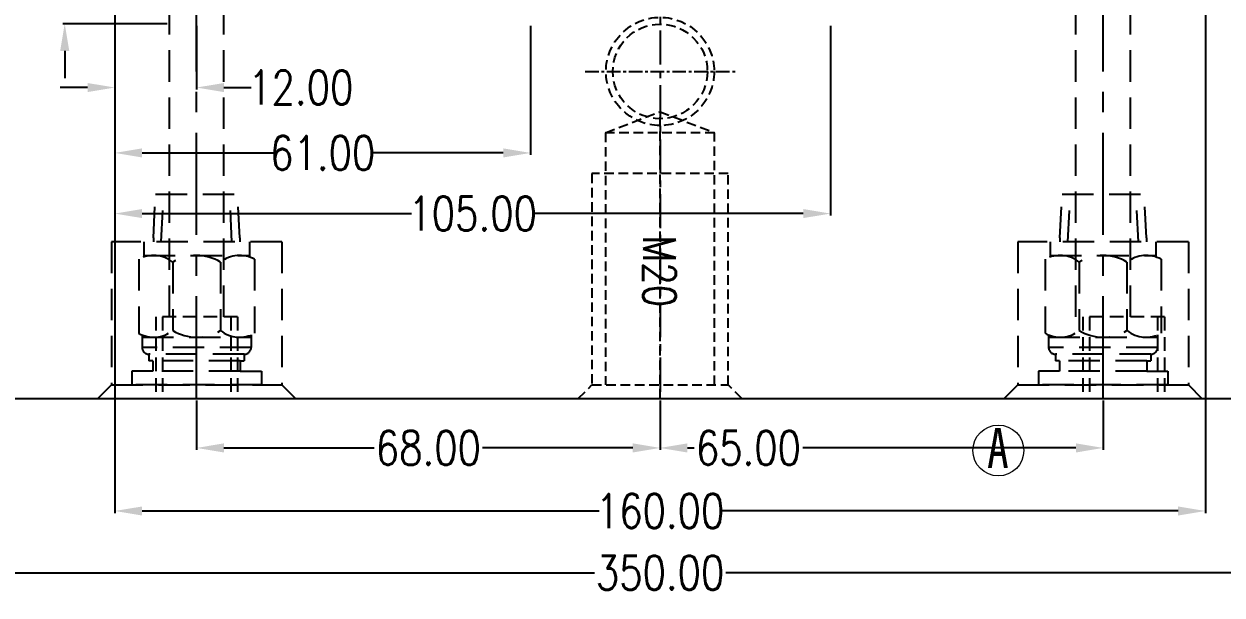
# Model space of a CAD drawing. Header units: millimetres. Extents: x 23490 to 24685, y -23248 to -22403.
# Drawn here: x 24370.3 to 24546.1, y -22839.3 to -22755.5 of the extents above; entities that cross this region are included whole.
import ezdxf

# ---------------------------------------------------------------- set-up
doc = ezdxf.new("R2010")
doc.units = ezdxf.units.MM
doc.header["$LTSCALE"] = 8
doc.linetypes.add('CENTER', pattern=[2, 1.25, -0.25, 0.25, -0.25])
doc.linetypes.add('HIDDEN', pattern=[0.375, 0.25, -0.125])
doc.layers.get('DEFPOINTS').update_dxf_attribs({"color": 6})
doc.layers.add('CL', color=1, linetype='Continuous')
doc.layers.add('WT', color=4, linetype='Continuous')
doc.layers.add('dim', color=3, linetype='Continuous', lineweight=15)
doc.styles.get("Standard").update_dxf_attribs({"font": 'txt.shx', "width": 0.8, "bigfont": 'chineset.shx'})
doc.styles.add('style1', font='mingliu.ttc', dxfattribs={"width": 0.75})
doc.dimstyles.new('ISO-25', dxfattribs={"dimtxt": 5, "dimasz": 4, "dimexe": 0.3, "dimexo": 0.3, "dimtad": 0, "dimzin": 1, "dimdsep": 46, "dimtxsty": 'Standard', "dimcen": 0, "dimclrd": 3, "dimclre": 3, "dimclrt": 3, "dimazin": 0, "dimtfac": 1, "dimtofl": 0, "dimtmove": 0, "dimatfit": 0, "dimfxl": 0, "dimarcsym": 0})

# ---------------------------------------------------------------- blocks, each defined once
blk = doc.blocks.new('*D25838')
at = {"layer": 'DEFPOINTS', "color": 0}
for p in [(24288.66, -22807.49), (24638.66, -22807.49), (24288.66, -22836.05)]:
    blk.add_point(p, dxfattribs=at)
at = {"layer": 'dim', "color": 3, "lineweight": -2}
for p, q in [((24288.66, -22807.79), (24288.66, -22836.35)), ((24638.66, -22807.79), (24638.66, -22836.35)), ((24292.66, -22836.05), (24454.04, -22836.05)), ((24634.66, -22836.05), (24473.29, -22836.05))]:
    blk.add_line(p, q, dxfattribs=at)
at = {"layer": 'dim', "color": 3}
for points in [[(24292.66, -22835.38), (24292.66, -22836.71), (24288.66, -22836.05)], [(24634.66, -22836.71), (24634.66, -22835.38), (24638.66, -22836.05)]]:
    blk.add_solid(points, dxfattribs=at)
at = {"layer": 'dim', "color": 3, "insert": (24463.66, -22836.05), "char_height": 5, "attachment_point": 5}
blk.add_mtext('350.00', dxfattribs=at)
blk = doc.blocks.new('*D25841')
at = {"layer": 'DEFPOINTS', "color": 0}
for p in [(24383.66, -22744.49), (24543.66, -22744.49), (24383.66, -22826.99)]:
    blk.add_point(p, dxfattribs=at)
at = {"layer": 'dim', "color": 3, "lineweight": -2}
for p, q in [((24383.66, -22744.79), (24383.66, -22827.29)), ((24543.66, -22744.79), (24543.66, -22827.29)), ((24387.66, -22826.99), (24454.7, -22826.99)), ((24539.66, -22826.99), (24472.62, -22826.99))]:
    blk.add_line(p, q, dxfattribs=at)
at = {"layer": 'dim', "color": 3}
for points in [[(24387.66, -22826.33), (24387.66, -22827.66), (24383.66, -22826.99)], [(24539.66, -22827.66), (24539.66, -22826.33), (24543.66, -22826.99)]]:
    blk.add_solid(points, dxfattribs=at)
at = {"layer": 'dim', "color": 3, "insert": (24463.66, -22826.99), "char_height": 5, "attachment_point": 5}
blk.add_mtext('160.00', dxfattribs=at)
blk = doc.blocks.new('20150513.114552')
at = {"layer": 'WT', "color": 125, "linetype": 'HIDDEN'}
for p, q in [((-12, 6), (0, 6)), ((-12, 6), (-12, -6)), ((0, -6), (0, 6)), ((-12, 5), (0, 5)), ((-12, -5), (0, -5)), ((-12, -6), (0, -6))]:
    blk.add_line(p, q, dxfattribs=at)
blk = doc.blocks.new('*D26536')
at = {"layer": 'DEFPOINTS', "color": 0}
for p in [(24376.31, -22743.49), (24383.66, -22743.49), (24391.66, -22755.49)]:
    blk.add_point(p, dxfattribs=at)
at = {"layer": 'dim', "color": 3, "lineweight": -2}
for p, q in [((24376.31, -22739.49), (24376.31, -22735.49)), ((24383.36, -22743.49), (24376.01, -22743.49)), ((24391.36, -22755.49), (24376.01, -22755.49)), ((24376.31, -22759.49), (24376.31, -22763.49))]:
    blk.add_line(p, q, dxfattribs=at)
at = {"layer": 'dim', "color": 3}
for points in [[(24375.64, -22739.49), (24376.98, -22739.49), (24376.31, -22743.49)], [(24376.98, -22759.49), (24375.64, -22759.49), (24376.31, -22755.49)]]:
    blk.add_solid(points, dxfattribs=at)
at = {"layer": 'dim', "color": 3, "insert": (24376.31, -22728.2), "char_height": 5, "attachment_point": 5, "rotation": 90}
blk.add_mtext('12.00', dxfattribs=at)
blk = doc.blocks.new('*D26538')
at = {"layer": 'DEFPOINTS', "color": 0}
for p in [(24383.66, -22747.49), (24395.66, -22755.49), (24395.66, -22764.85)]:
    blk.add_point(p, dxfattribs=at)
at = {"layer": 'dim', "color": 3, "lineweight": -2}
for p, q in [((24383.66, -22747.79), (24383.66, -22765.15)), ((24395.66, -22755.79), (24395.66, -22765.15)), ((24379.66, -22764.85), (24375.66, -22764.85)), ((24399.66, -22764.85), (24403.66, -22764.85))]:
    blk.add_line(p, q, dxfattribs=at)
at = {"layer": 'dim', "color": 3}
for points in [[(24379.66, -22765.52), (24379.66, -22764.19), (24383.66, -22764.85)], [(24399.66, -22764.19), (24399.66, -22765.52), (24395.66, -22764.85)]]:
    blk.add_solid(points, dxfattribs=at)
at = {"layer": 'dim', "color": 3, "insert": (24410.95, -22764.85), "char_height": 5, "attachment_point": 5}
blk.add_mtext('12.00', dxfattribs=at)
blk = doc.blocks.new('*D26539')
at = {"layer": 'DEFPOINTS', "color": 0}
for p in [(24383.66, -22747.49), (24444.66, -22755.49), (24444.66, -22774.45)]:
    blk.add_point(p, dxfattribs=at)
at = {"layer": 'dim', "color": 3, "lineweight": -2}
for p, q in [((24383.66, -22747.79), (24383.66, -22774.75)), ((24444.66, -22755.79), (24444.66, -22774.75)), ((24387.66, -22774.45), (24406.87, -22774.45)), ((24440.66, -22774.45), (24421.45, -22774.45))]:
    blk.add_line(p, q, dxfattribs=at)
at = {"layer": 'dim', "color": 3}
for points in [[(24387.66, -22773.78), (24387.66, -22775.11), (24383.66, -22774.45)], [(24440.66, -22775.11), (24440.66, -22773.78), (24444.66, -22774.45)]]:
    blk.add_solid(points, dxfattribs=at)
at = {"layer": 'dim', "color": 3, "insert": (24414.16, -22774.45), "char_height": 5, "attachment_point": 5}
blk.add_mtext('61.00', dxfattribs=at)
blk = doc.blocks.new('*D26540')
at = {"layer": 'DEFPOINTS', "color": 0}
for p in [(24383.66, -22747.49), (24488.66, -22755.49), (24488.66, -22783.35)]:
    blk.add_point(p, dxfattribs=at)
at = {"layer": 'dim', "color": 3, "lineweight": -2}
for p, q in [((24383.66, -22747.79), (24383.66, -22783.65)), ((24488.66, -22755.79), (24488.66, -22783.65)), ((24387.66, -22783.35), (24427.2, -22783.35)), ((24484.66, -22783.35), (24445.12, -22783.35))]:
    blk.add_line(p, q, dxfattribs=at)
at = {"layer": 'dim', "color": 3}
for points in [[(24387.66, -22782.68), (24387.66, -22784.01), (24383.66, -22783.35)], [(24484.66, -22784.01), (24484.66, -22782.68), (24488.66, -22783.35)]]:
    blk.add_solid(points, dxfattribs=at)
at = {"layer": 'dim', "color": 3, "insert": (24436.16, -22783.35), "char_height": 5, "attachment_point": 5}
blk.add_mtext('105.00', dxfattribs=at)
blk = doc.blocks.new('*D26548')
at = {"layer": 'DEFPOINTS', "color": 0}
for p in [(24395.66, -22810.49), (24463.66, -22810.49), (24463.66, -22817.74)]:
    blk.add_point(p, dxfattribs=at)
at = {"layer": 'dim', "color": 3, "lineweight": -2}
for p, q in [((24395.66, -22810.79), (24395.66, -22818.04)), ((24463.66, -22810.79), (24463.66, -22818.04)), ((24399.66, -22817.74), (24421.7, -22817.74)), ((24459.66, -22817.74), (24437.62, -22817.74))]:
    blk.add_line(p, q, dxfattribs=at)
at = {"layer": 'dim', "color": 3}
for points in [[(24399.66, -22817.07), (24399.66, -22818.41), (24395.66, -22817.74)], [(24459.66, -22818.41), (24459.66, -22817.07), (24463.66, -22817.74)]]:
    blk.add_solid(points, dxfattribs=at)
at = {"layer": 'dim', "color": 3, "insert": (24429.66, -22817.74), "char_height": 5, "attachment_point": 5}
blk.add_mtext('68.00', dxfattribs=at)
blk = doc.blocks.new('*D26549')
at = {"layer": 'DEFPOINTS', "color": 0}
for p in [(24463.66, -22810.79), (24528.66, -22810.49), (24528.66, -22817.74)]:
    blk.add_point(p, dxfattribs=at)
at = {"layer": 'dim', "color": 3, "lineweight": -2}
for p, q in [((24463.66, -22811.09), (24463.66, -22818.04)), ((24528.66, -22810.79), (24528.66, -22818.04)), ((24467.66, -22817.74), (24468.66, -22817.74)), ((24524.66, -22817.74), (24484.58, -22817.74))]:
    blk.add_line(p, q, dxfattribs=at)
at = {"layer": 'dim', "color": 3}
for points in [[(24467.66, -22817.07), (24467.66, -22818.41), (24463.66, -22817.74)], [(24524.66, -22818.41), (24524.66, -22817.07), (24528.66, -22817.74)]]:
    blk.add_solid(points, dxfattribs=at)
at = {"layer": 'dim', "color": 3, "insert": (24476.62, -22817.74), "char_height": 5, "attachment_point": 5}
blk.add_mtext('65.00', dxfattribs=at)
blk = doc.blocks.new('20160903.151524')
at = {"layer": 'WT', "color": 125, "linetype": 'HIDDEN', "ltscale": 2.3}
for p, q in [((-6.35, 23.56), (-6.01, 30)), ((-6.01, 30), (6.01, 30)), ((-5.19, 23), (-4.82, 30)), ((5.19, 23), (4.82, 30)), ((6.35, 23.56), (6.01, 30)), ((12.5, 23), (-12.5, 23)), ((-12.5, 23), (-12.5, 2)), ((-7.75, 23), (-7.75, 20.77)), ((-6.35, 23.56), (-6.35, 23)), ((6.35, 23.56), (6.35, 23)), ((7.75, 23), (7.75, 20.77)), ((12.5, 23), (12.5, 2)), ((-8.5, 20.43), (-8.5, 9.57)), ((-7.75, 21), (7.75, 21)), ((-3.5, 20.01), (-3.5, 9.99)), ((3.5, 20.01), (3.5, 9.99)), ((8.5, 20.43), (8.5, 9.57)), ((-8, 9.33), (-8, 7.51)), ((-8, 9), (8, 9)), ((8, 9.33), (8, 7.51)), ((8, 7.51), (-8, 7.51)), ((7, 6.51), (-7, 6.51)), ((-7, 6.51), (-7, 5.51)), ((-6.4, 5.51), (-7, 5.51)), ((-6.4, 5.51), (-7, 5.51)), ((6.4, 5.51), (-6.4, 5.51)), ((-6.4, 5.51), (-6.4, 4.01)), ((6.4, 5.51), (6.4, 4.01)), ((6.4, 5.51), (7, 5.51)), ((6.4, 5.51), (7, 5.51)), ((7, 6.51), (7, 5.51)), ((-9.5, 4.01), (-9.5, 2)), ((-6.4, 4.01), (-9.5, 4.01)), ((6.4, 4.01), (-6.4, 4.01)), ((6.4, 4.01), (9.5, 4.01)), ((9.5, 4.01), (9.5, 2)), ((-12.5, 2), (-14.5, 0)), ((-12.5, 2), (12.5, 2)), ((9.5, 2), (-9.5, 2)), ((12.5, 2), (14.5, 0)), ((-14.5, 0), (14.5, 0))]:
    blk.add_line(p, q, dxfattribs=at)
at = {"layer": 'WT', "color": 125, "linetype": 'CENTER', "ltscale": 1.5}
blk.add_line((0, 0), (0, 30), dxfattribs=at)
at = {"layer": 'WT', "color": 125, "linetype": 'HIDDEN', "ltscale": 2.3}
for centre, radius, start, end in [((-6.32, 16.53), 4.47, 50.9817, 119.248), ((0, 14.34), 6.66, 58.3016, 121.6984), ((6.32, 16.53), 4.47, 60.752, 129.0183), ((-6.32, 13.47), 4.47, 240.752, 309.0183), ((0, 15.66), 6.66, 238.3016, 301.6984), ((6.32, 13.47), 4.47, 230.9817, 299.248), ((-7, 7.51), 1, 180, 270), ((7, 7.51), 1, 270, 0)]:
    blk.add_arc(centre, radius, start, end, dxfattribs=at)

msp = doc.modelspace()

# ---------------------------------------------------------------- linework, layer by layer
at = {"color": 8, "linetype": 'CENTER', "ltscale": 0.2}
msp.add_line((24452.661, -22762.491), (24474.661, -22762.491), dxfattribs=at)
at = {"color": 8, "linetype": 'HIDDEN', "ltscale": 0.7}
for p, q in [((24455.661, -22771.491), (24463.661, -22768.394)), ((24463.661, -22810.491), (24463.661, -22768.394)), ((24463.661, -22768.394), (24471.661, -22771.491)), ((24455.661, -22771.491), (24455.661, -22808.491)), ((24471.661, -22771.491), (24455.661, -22771.491)), ((24471.661, -22808.491), (24471.661, -22771.491)), ((24453.661, -22777.491), (24453.661, -22808.491)), ((24473.661, -22777.491), (24453.661, -22777.491)), ((24473.661, -22808.491), (24473.661, -22777.491)), ((24451.661, -22810.491), (24453.661, -22808.491)), ((24453.661, -22808.491), (24473.661, -22808.491)), ((24475.661, -22810.491), (24473.661, -22808.491)), ((24451.661, -22810.491), (24475.661, -22810.491))]:
    msp.add_line(p, q, dxfattribs=at)
msp.add_line((24291.661, -22810.491), (24635.661, -22810.491))
for radius in [7.938, 6.938]:
    msp.add_circle((24463.661, -22762.491), radius, dxfattribs=at)
at = {"layer": 'CL', "color": 7, "linetype": 'CENTER', "ltscale": 0.5}
msp.add_line((24463.661, -22460.491), (24463.661, -22810.491), dxfattribs=at)
at = {"layer": 'dim'}
msp.add_circle((24513.288, -22818.118), 3.734, dxfattribs=at)
at = {"layer": 'WT', "color": 125, "linetype": 'CENTER', "ltscale": 1.5}
for p, q in [((24395.661, -22810.491), (24395.661, -22709.491)), ((24528.661, -22810.491), (24528.661, -22743.491))]:
    msp.add_line(p, q, dxfattribs=at)
at = {"layer": 'WT', "color": 125, "linetype": 'HIDDEN', "ltscale": 2.3}
for p, q in [((24524.661, -22798.491), (24524.661, -22743.491)), ((24532.661, -22798.491), (24532.661, -22743.491)), ((24391.661, -22798.491), (24391.661, -22747.491)), ((24399.661, -22798.491), (24399.661, -22747.491))]:
    msp.add_line(p, q, dxfattribs=at)

# ---------------------------------------------------------------- block references
at = {"layer": 'WT'}
for p in [(24395.661, -22810.491), (24528.661, -22810.491)]:
    msp.add_blockref('20160903.151524', p, dxfattribs=at)
at = {"layer": 'WT', "color": 125, "linetype": 'HIDDEN', "ltscale": 2, "rotation": -89.99999999999999}
for p in [(24395.661, -22810.491), (24531.661, -22810.491)]:
    msp.add_blockref('20150513.114552', p, dxfattribs=at)

# ---------------------------------------------------------------- texts
at = {"color": 8, "linetype": 'HIDDEN', "ltscale": 0.7, "insert": (24461.173, -22786.538), "char_height": 4.8, "width": 14.1924, "attachment_point": 7, "rotation": 270}
msp.add_mtext('M20', dxfattribs=at)
at = {"layer": 'dim', "color": 6, "ltscale": 0.2, "style": 'style1', "width": 0.8}
msp.add_text('A', height=5.854, dxfattribs=at).set_placement((24511.628, -22820.681))

# ---------------------------------------------------------------- dimensions: what is measured, and where the dimension line sits
at = {"layer": 'dim'}
dim = msp.add_linear_dim(base=(24376.311, -22743.491), p1=(24391.661, -22755.491), p2=(24383.661, -22743.491), angle=90, dimstyle='ISO-25', dxfattribs=at)
dim.commit()
dim.dimension.update_dxf_attribs({"geometry": '*D26536', "text_midpoint": (24376.311, -22728.199)})
for base, p1, p2, picture, middle in [((24383.661, -22826.993), (24543.661, -22744.491), (24383.661, -22744.491), '*D25841', (24463.661, -22826.993)), ((24288.661, -22836.047), (24638.661, -22807.491), (24288.661, -22807.491), '*D25838', (24463.661, -22836.047))]:
    dim = msp.add_linear_dim(base=base, p1=p1, p2=p2, angle=180, dimstyle='ISO-25', dxfattribs=at)
    dim.commit()
    dim.dimension.update_dxf_attribs({"geometry": picture, "text_midpoint": middle, "dimtype": 160})
for base, p1, p2, picture, middle in [((24395.661, -22764.853), (24383.661, -22747.491), (24395.661, -22755.491), '*D26538', (24410.953, -22764.853)), ((24444.661, -22774.448), (24383.661, -22747.491), (24444.661, -22755.491), '*D26539', (24414.161, -22774.448)), ((24488.661, -22783.346), (24383.661, -22747.491), (24488.661, -22755.491), '*D26540', (24436.161, -22783.346)), ((24463.661, -22817.74), (24395.661, -22810.491), (24463.661, -22810.491), '*D26548', (24429.661, -22817.74))]:
    dim = msp.add_linear_dim(base=base, p1=p1, p2=p2, dimstyle='ISO-25', dxfattribs=at)
    dim.commit()
    dim.dimension.update_dxf_attribs({"geometry": picture, "text_midpoint": middle})
dim = msp.add_linear_dim(base=(24528.661, -22817.74), p1=(24463.661, -22810.791), p2=(24528.661, -22810.491), dimstyle='ISO-25', dxfattribs=at)
dim.commit()
dim.dimension.update_dxf_attribs({"geometry": '*D26549', "text_midpoint": (24476.62, -22817.74), "dimtype": 160})

doc.saveas('drawing.dxf')
